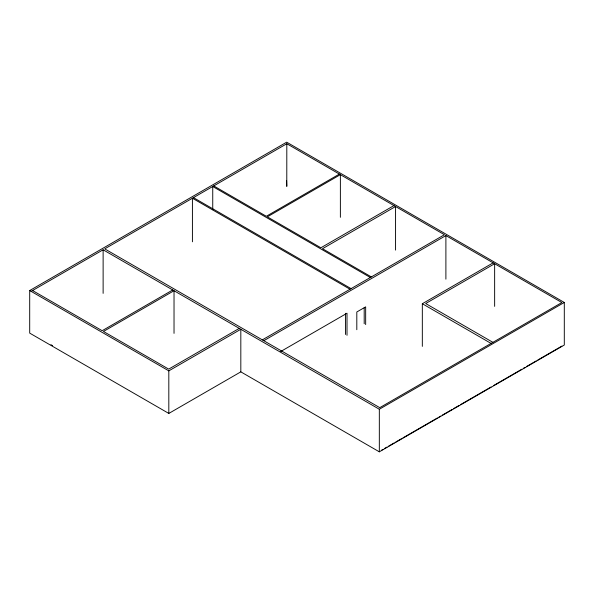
<?xml version="1.0" encoding="UTF-8"?>
<svg xmlns="http://www.w3.org/2000/svg" width="594" height="594" viewBox="0 0 594 594"><rect width="100%" height="100%" fill="white"/><g stroke="black" fill="none" stroke-linecap="round" stroke-linejoin="round"><path stroke-width="0.89" d="M29.7 290.54L286.679 142.174L564.3 302.457L564.3 345.032L379.328 451.826L240.822 371.859L168.815 413.431L29.7 333.115L29.7 290.54L168.815 370.864L240.822 329.284L240.822 371.859M31.118 291.364L103.126 249.792L379.328 409.251L564.3 302.457M262.333 339.865L444.423 234.734L286.813 143.741L104.722 248.871L379.766 407.662L561.857 302.539L445.894 235.58L263.803 340.711M339.382 174.087L266.32 216.268L213.751 185.922M172.72 289.969L102.161 330.709L32.566 290.525M393.948 205.591L320.886 247.772L267.315 216.847L340.377 174.666L340.377 217.315M239.256 328.385L168.703 369.119L103.467 331.459L174.027 290.726L174.027 333.368M280.65 351.551L347.007 313.238L347.007 335.328M422.327 346.376L422.327 303.727L493.124 262.852M381.37 450.311L382.967 449.391M384.57 448.463L386.976 447.082M388.573 446.153L394.178 442.916M395.782 441.995L401.388 438.758M402.984 437.83L437.414 417.953M439.018 417.033L440.614 416.104M442.218 415.184L451.826 409.637M453.43 408.709L459.036 405.472M460.632 404.551L491.06 386.984M493.711 385.454L521.77 369.253M523.373 368.332L524.977 367.404M526.581 366.476L536.204 360.922M537.808 359.994L561.857 346.109M492.909 342.344L425.69 303.534L494.639 263.729L494.639 306.378M422.327 303.727L491.06 343.406M371.361 276.915L322.505 248.708L395.567 206.526L395.567 250.104M370.352 277.502L212.741 186.509L212.741 209.682M193.466 197.631L351.076 288.625M350.029 289.233L192.419 198.233L192.419 241.81M50.965 344.72L52.569 345.649M286.605 180.843L286.783 186.39L286.813 143.741M445.894 235.58L445.894 279.158M379.328 409.251L379.328 451.826M365.666 324.591L365.666 306.868L356.808 311.984L356.808 329.707M364.196 307.789L364.196 323.745M345.537 313.313L345.537 334.481M168.815 370.864L168.815 413.431M103.126 249.792L103.126 293.362"/></g></svg>
